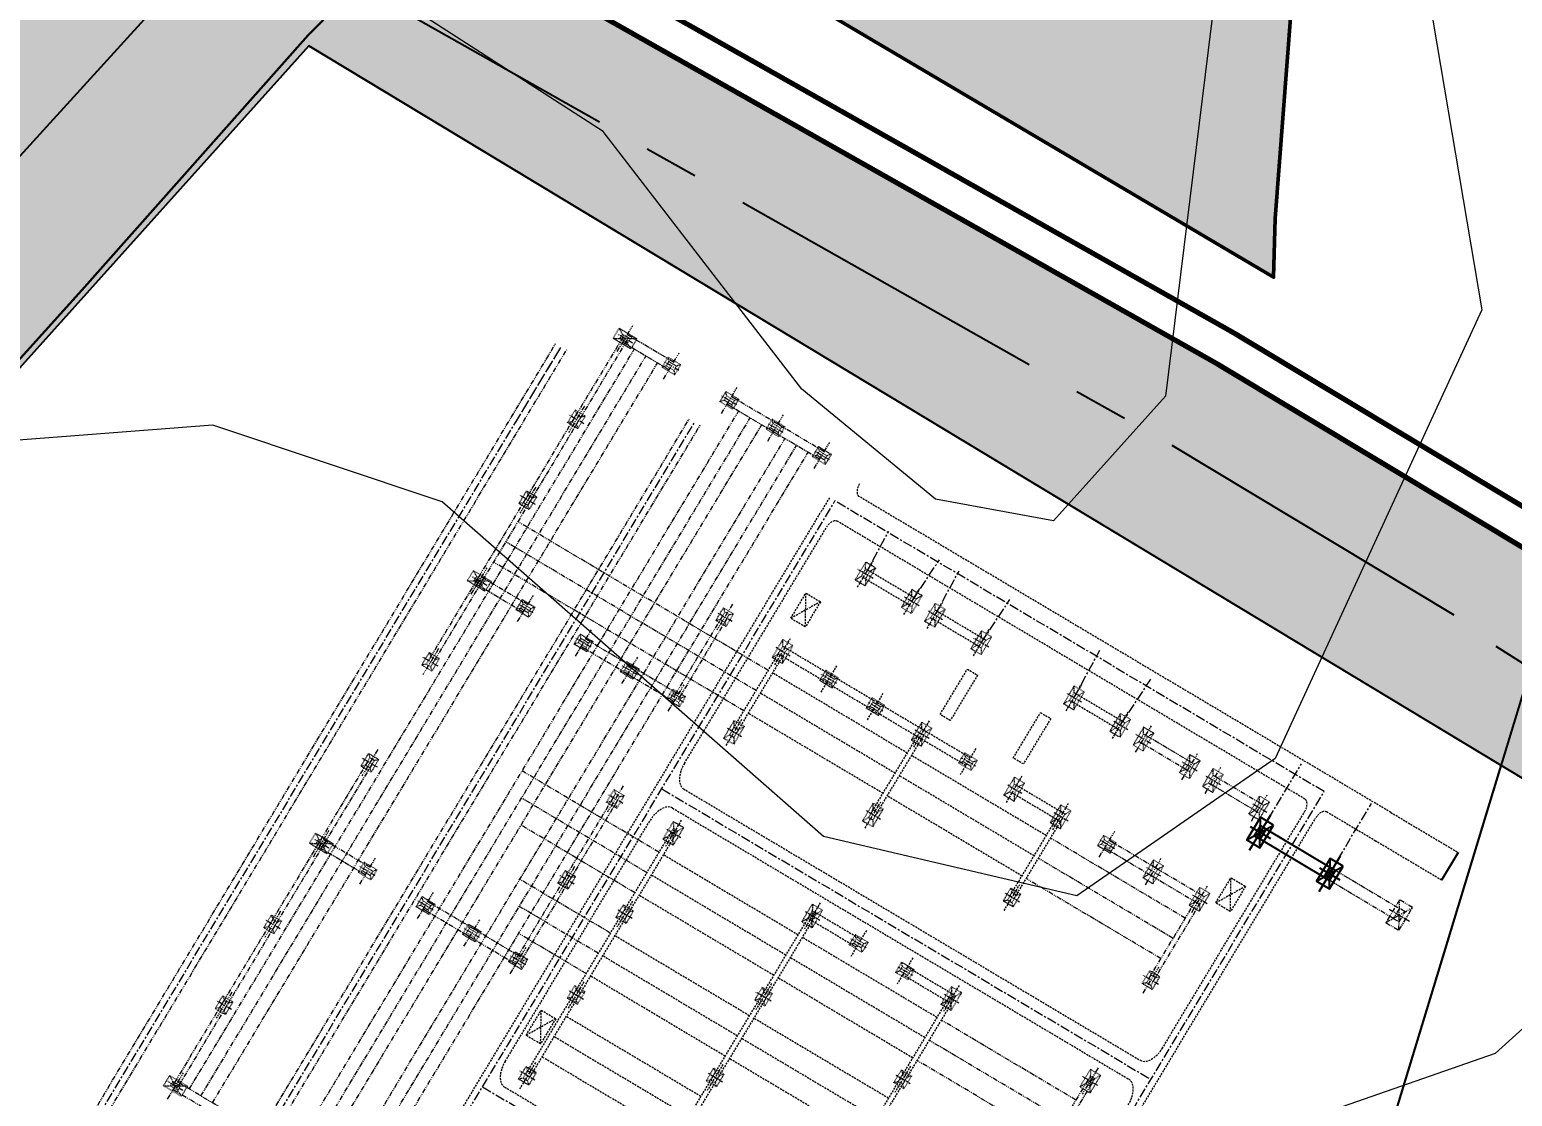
# Model space of a CAD drawing. Header units: metres. Extents: x 32505 to 230200, y 224018 to 1564544.
# Drawn here: x 223604.1 to 223857.7, y 1553886.8 to 1554069.3 of the extents above; entities that cross this region are included whole.
import ezdxf

# ---------------------------------------------------------------- set-up
doc = ezdxf.new("R2010")
doc.units = ezdxf.units.M
for name, pattern in [('CENTER', [2, 1.25, -0.25, 0.25, -0.25]), ('CENTER2', [1.125, 0.75, -0.125, 0.125, -0.125]), ('HIDDEN', [0.375, 0.25, -0.125]), ('PHANTOM2', [1.25, 0.625, -0.125, 0.125, -0.125, 0.125, -0.125])]:
    doc.linetypes.add(name, pattern=pattern)
for name, color, linetype, lineweight in [('10 M CONTOUR', 8, 'Continuous', 9), ('2 M CONTOUR', 254, 'Continuous', 9), ('E-LAY-CNTRL', 1, 'CENTER', 0), ('E-LAY-EXIST', 8, 'HIDDEN', 0), ('STREAM', 141, 'Continuous', 0)]:
    doc.layers.add(name, color=color, linetype=linetype, lineweight=lineweight)
for name, color, linetype in [('220 KV POWER LINE', 1, 'Continuous'), ('E-LAY-ROAD', 7, 'Continuous'), ('G_B.T. ROAD', 1, 'Continuous'), ('G_CART TRACK', 252, 'Continuous'), ('road', 10, 'Continuous')]:
    doc.layers.add(name, color=color, linetype=linetype)
doc.styles.get("Standard").update_dxf_attribs({"font": 'arial.ttf'})

# ---------------------------------------------------------------- blocks, each defined once
blk = doc.blocks.new('TWR_CTG_p')
for p, q in [((-750, 750), (-1750, 1250)), ((1750, 1250), (750, 750)), ((-750, -750), (-1750, -1250)), ((750, -750), (1750, -1250))]:
    blk.add_line(p, q)
for points in [[(-1750, -1250), (1750, -1250), (1750, 1250), (-1750, 1250)], [(-750, -750), (750, -750), (750, 750), (-750, 750)]]:
    blk.add_lwpolyline(points, close=True)
blk = doc.blocks.new('TWR_CTH_p')
for p, q in [((-750, 750), (-1750, 1250)), ((1750, 1250), (750, 750)), ((-750, -750), (-1750, -1250)), ((750, -750), (1750, -1250))]:
    blk.add_line(p, q)
for points in [[(-1750, -1250), (1750, -1250), (1750, 1250), (-1750, 1250)], [(-750, -750), (750, -750), (750, 750), (-750, 750)]]:
    blk.add_lwpolyline(points, close=True)
blk = doc.blocks.new('TWR_CC_p')
for p, q in [((-750, 750), (-1750, 1250)), ((1750, 1250), (750, 750)), ((-750, -750), (-1750, -1250)), ((750, -750), (1750, -1250))]:
    blk.add_line(p, q)
for points in [[(-1750, -1250), (1750, -1250), (1750, 1250), (-1750, 1250)], [(-750, -750), (750, -750), (750, 750), (-750, 750)]]:
    blk.add_lwpolyline(points, close=True)
blk = doc.blocks.new('TWR_CD_p')
for p, q in [((-750, 750), (-1750, 1750)), ((-100, 100), (-750, 750)), ((750, 750), (100, 100)), ((1750, 1750), (750, 750)), ((-1750, -1750), (-750, -750)), ((-100, -100), (-750, -750)), ((100, -100), (750, -750)), ((750, -750), (1750, -1750))]:
    blk.add_line(p, q)
for points in [[(-1750, -1750), (1750, -1750), (1750, 1750), (-1750, 1750)], [(-750, -750), (750, -750), (750, 750), (-750, 750)], [(-100, -100), (100, -100), (100, 100), (-100, 100)]]:
    blk.add_lwpolyline(points, close=True)
blk = doc.blocks.new('TWR_CTI_p')
for p, q in [((-750, 750), (-1750, 1750)), ((-100, 100), (-750, 750)), ((750, 750), (100, 100)), ((1750, 1750), (750, 750)), ((-1750, -1750), (-750, -750)), ((-100, -100), (-750, -750)), ((100, -100), (750, -750)), ((750, -750), (1750, -1750))]:
    blk.add_line(p, q)
for points in [[(-1750, -1750), (1750, -1750), (1750, 1750), (-1750, 1750)], [(-750, -750), (750, -750), (750, 750), (-750, 750)], [(-100, -100), (100, -100), (100, 100), (-100, 100)]]:
    blk.add_lwpolyline(points, close=True)
blk = doc.blocks.new('TWR_CTK_p')
for p, q in [((-750, 750), (-1750, 1750)), ((-100, 100), (-750, 750)), ((750, 750), (100, 100)), ((1750, 1750), (750, 750)), ((-1750, -1750), (-750, -750)), ((-100, -100), (-750, -750)), ((100, -100), (750, -750)), ((750, -750), (1750, -1750))]:
    blk.add_line(p, q)
for points in [[(-1750, -1750), (1750, -1750), (1750, 1750), (-1750, 1750)], [(-750, -750), (750, -750), (750, 750), (-750, 750)], [(-100, -100), (100, -100), (100, 100), (-100, 100)]]:
    blk.add_lwpolyline(points, close=True)
blk = doc.blocks.new('TWR_CTE_p')
for p, q in [((-750, 750), (-1750, 1750)), ((1750, 1750), (750, 750)), ((-1750, -1750), (-750, -750)), ((750, -750), (1750, -1750))]:
    blk.add_line(p, q)
for points in [[(-1750, -1750), (1750, -1750), (1750, 1750), (-1750, 1750)], [(-750, -750), (750, -750), (750, 750), (-750, 750)]]:
    blk.add_lwpolyline(points, close=True)
blk = doc.blocks.new('TWR_CTD_p')
for p, q in [((-750, 750), (-1750, 1250)), ((1750, 1250), (750, 750)), ((-750, -750), (-1750, -1250)), ((750, -750), (1750, -1250))]:
    blk.add_line(p, q)
for points in [[(-1750, -1250), (1750, -1250), (1750, 1250), (-1750, 1250)], [(-750, -750), (750, -750), (750, 750), (-750, 750)]]:
    blk.add_lwpolyline(points, close=True)
blk = doc.blocks.new('SS')
at = {"color": 8, "lineweight": -2}
blk.add_line((1.26, 98.45, 0.21), (1.31, 95.29, 0.21), dxfattribs=at)
at = {"layer": 'E-LAY-CNTRL', "color": 8}
for p, q in [((-68.64, 91.95), (-69.06, 97.23)), ((-59.42, 91.99), (-59.04, 97.41)), ((-29.46, 90.17), (-29.5, 97.92)), ((-15.7, 90.23), (-15.73, 98.16)), ((-148.12, -0.85), (-148.55, 95.85)), ((-120.61, -0.73), (-121.04, 96.33)), ((-110.11, 91.77), (-110.49, 96.51)), ((-100.9, 91.81), (-100.55, 96.68)), ((-96.29, 91.83), (-96.68, 96.75)), ((-87.07, 91.87), (-86.71, 96.93)), ((-23.56, 58.88, -0.11), (-23.73, 96.76, 0.06)), ((-174.36, 6.29, -0.2), (-174.76, 95.39, -0.06)), ((-120.89, 63.49), (-23.59, 63.93)), ((-120.74, 29.51), (0.06, 30.05))]:
    blk.add_line(p, q, dxfattribs=at)
for points in [[(-23.73, 96.76), (-121.04, 96.33)], [(-174.72, 86.79), (-174.76, 95.39)], [(-174.72, 86.79), (-174.76, 95.39)]]:
    blk.add_lwpolyline(points, dxfattribs=at)
at = {"layer": 'E-LAY-EXIST', "color": 8, "linetype": 'PHANTOM2'}
for p, q in [((-166.13, 97.8), (-166.14, 100.79)), ((-156.91, 97.84), (-156.93, 100.83)), ((-145.39, 97.89), (-145.41, 100.88)), ((-136.18, 97.93), (-136.19, 100.92)), ((-126.96, 97.97), (-126.98, 100.97)), ((-164.64, 99.3), (-167.63, 99.29)), ((-166.57, 99.29), (-166.53, 90.08)), ((-166.08, 99.24), (-166.19, 99.35)), ((-166.08, 99.35), (-166.19, 99.24)), ((-156.92, 99.77), (-166.14, 99.73)), ((-156.92, 98.9), (-166.13, 98.86)), ((-165.7, 99.3), (-165.66, 90.08)), ((-163.46, 14.49), (-163.83, 98.87)), ((-161.15, 14.5), (-161.53, 98.88)), ((-158.85, 14.51), (-159.22, 98.89)), ((-155.42, 99.34), (-158.42, 99.33)), ((-143.9, 99.39), (-146.9, 99.38)), ((-136.19, 99.86), (-145.4, 99.82)), ((-136.18, 99), (-145.4, 98.95)), ((-142.72, 14.58), (-143.09, 98.96)), ((-140.42, 14.59), (-140.79, 98.98)), ((-138.11, 14.6), (-138.49, 98.99)), ((-134.69, 99.43), (-137.68, 99.42)), ((-126.97, 99.9), (-136.19, 99.86)), ((-126.97, 99.04), (-136.18, 99)), ((-133.5, 14.62), (-133.88, 99.01)), ((-131.2, 14.63), (-131.57, 99.02)), ((-128.9, 14.64), (-129.27, 99.03)), ((-125.47, 99.48), (-128.47, 99.46)), ((-149.22, 2.41, -0.21), (-149.63, 95.83, -0.07)), ((-147.06, 2.42, -0.21), (-147.47, 95.87, -0.07)), ((-175.44, 5.69, -0.2), (-175.84, 95.37, -0.07)), ((-173.28, 6.9, -0.2), (-173.68, 95.41, -0.07)), ((-54.81, 90.52), (-54.82, 93.51)), ((-45.59, 90.56), (-45.61, 93.55)), ((-40.99, 90.58), (-41, 93.57)), ((-31.77, 90.62), (-31.78, 93.61)), ((-166.1, 91.58), (-166.09, 88.58)), ((-53.32, 92.02), (-56.31, 92.01)), ((-45.6, 92.49), (-54.82, 92.44)), ((-45.6, 91.62), (-54.81, 91.58)), ((-44.1, 92.06), (-47.1, 92.05)), ((-31.78, 92.55), (-40.99, 92.51)), ((-31.77, 91.68), (-40.99, 91.64)), ((-30.28, 92.12), (-33.27, 92.11)), ((-164.6, 90.09), (-167.59, 90.07)), ((-166.53, 90.08), (-166.49, 80.86)), ((-165.66, 90.08), (-165.62, 80.86)), ((-50.85, 79.88), (-50.86, 82.87)), ((-41.63, 79.92), (-41.65, 82.91)), ((-32.42, 79.96), (-32.43, 82.95)), ((-166.06, 82.36), (-166.05, 79.37)), ((-126.89, 82.53), (-126.88, 79.54)), ((-49.36, 81.38), (-52.35, 81.37)), ((-41.64, 81.85), (-50.86, 81.81)), ((-40.14, 81.42), (-43.14, 81.41)), ((-32.43, 81.89), (-41.64, 81.85)), ((-30.93, 81.46), (-33.92, 81.45)), ((-32.81, 72.24), (-32.86, 81.45)), ((-31.95, 72.24), (-31.99, 81.46)), ((-164.56, 80.87), (-167.55, 80.86)), ((-166.49, 80.86), (-166.45, 71.65)), ((-165.62, 80.86), (-165.58, 71.65)), ((-125.39, 81.04), (-128.38, 81.03)), ((-127.32, 81.03), (-127.28, 71.82)), ((-126.45, 81.04), (-126.41, 71.82)), ((-41.64, 80.98), (-50.85, 80.94)), ((-32.42, 81.02), (-41.64, 80.98)), ((-115.79, 78.78), (-165.61, 78.56)), ((-32.85, 79.15), (-59.63, 79.03)), ((-32.84, 76.85), (-59.62, 76.73)), ((-115.78, 76.48), (-165.6, 76.26)), ((-115.77, 74.17), (-165.59, 73.95)), ((-32.83, 74.54), (-59.61, 74.42)), ((-166.01, 70.15), (-166.02, 73.14)), ((-156.79, 70.19), (-156.8, 73.18)), ((-145.27, 70.24), (-145.28, 73.24)), ((-136.06, 70.28), (-136.07, 73.28)), ((-126.84, 70.32), (-126.85, 73.32)), ((-32.38, 70.74), (-32.39, 73.74)), ((-164.52, 71.65), (-167.51, 71.64)), ((-166.45, 71.65), (-166.4, 62.43)), ((-165.96, 71.59), (-166.07, 71.7)), ((-165.96, 71.7), (-166.07, 71.59)), ((-156.8, 72.12), (-166.02, 72.08)), ((-156.8, 71.26), (-166.01, 71.22)), ((-165.58, 71.65), (-165.54, 62.43)), ((-155.3, 71.69), (-158.29, 71.68)), ((-143.78, 71.75), (-146.77, 71.73)), ((-136.06, 72.21), (-145.28, 72.17)), ((-136.06, 71.35), (-145.28, 71.31)), ((-134.56, 71.79), (-137.56, 71.77)), ((-126.85, 72.25), (-136.06, 72.21)), ((-126.84, 71.39), (-136.06, 71.35)), ((-125.35, 71.83), (-128.34, 71.81)), ((-30.89, 72.25), (-33.88, 72.23)), ((-165.98, 63.93), (-165.97, 60.93)), ((-164.48, 62.44), (-167.47, 62.42)), ((-126.8, 61.8), (-126.79, 58.8)), ((-32.34, 62.22), (-32.33, 59.22)), ((-125.3, 60.31), (-128.29, 60.29)), ((-127.23, 60.3), (-127.19, 51.08)), ((-126.36, 60.3), (-126.32, 51.09)), ((-30.83, 60.73), (-33.83, 60.71)), ((-32.76, 60.72), (-32.72, 51.5)), ((-31.9, 60.72), (-31.86, 51.51)), ((-115.7, 58.05), (-142.91, 57.93)), ((-32.75, 58.41), (-59.54, 58.29)), ((-115.69, 55.74), (-140.6, 55.63)), ((-32.74, 56.11), (-59.53, 55.99)), ((-32.73, 53.81), (-59.52, 53.69)), ((-165.93, 52.41), (-165.91, 49.41)), ((-115.68, 53.44), (-138.28, 53.34)), ((-126.76, 52.58), (-126.75, 49.59)), ((-164.42, 50.92), (-167.42, 50.9)), ((-166.35, 50.91), (-166.31, 41.69)), ((-165.49, 50.91), (-165.45, 41.7)), ((-125.26, 51.09), (-128.25, 51.08)), ((-127.19, 51.08), (-127.15, 41.87)), ((-126.32, 51.09), (-126.28, 41.87)), ((-115.66, 48.83), (-133.66, 48.75)), ((-115.65, 46.53), (-131.34, 46.46)), ((-115.64, 44.22), (-129.03, 44.16)), ((-165.87, 40.2), (-165.89, 43.19)), ((-156.67, 42.17), (-165.88, 42.13)), ((-156.66, 40.24), (-156.67, 43.23)), ((-145.14, 40.29), (-145.15, 43.28)), ((-135.93, 42.26), (-145.15, 42.22)), ((-135.92, 40.33), (-135.94, 43.33)), ((-126.72, 42.3), (-135.93, 42.26)), ((-126.71, 40.37), (-126.72, 43.37)), ((-164.38, 41.7), (-167.38, 41.69)), ((-166.31, 41.69), (-166.27, 32.48)), ((-165.82, 41.64), (-165.94, 41.75)), ((-165.82, 41.75), (-165.94, 41.64)), ((-156.66, 41.3), (-165.88, 41.26)), ((-165.45, 41.7), (-165.41, 32.48)), ((-155.17, 41.74), (-158.16, 41.73)), ((-143.65, 41.79), (-146.64, 41.78)), ((-135.93, 41.4), (-145.14, 41.36)), ((-134.43, 41.83), (-137.43, 41.82)), ((-126.71, 41.44), (-135.93, 41.4)), ((-125.22, 41.88), (-128.21, 41.86)), ((-165.85, 33.98), (-165.83, 30.98)), ((-164.34, 32.49), (-167.34, 32.47)), ((-166.27, 32.48), (-166.23, 23.26)), ((-165.41, 32.48), (-165.37, 23.27)), ((-165.81, 24.76), (-165.79, 21.77)), ((-164.3, 23.27), (-167.3, 23.26)), ((-166.23, 23.26), (-166.19, 14.05)), ((-165.37, 23.27), (-165.33, 14.05)), ((-165.75, 12.55), (-165.76, 15.54)), ((-156.54, 14.52), (-165.76, 14.48)), ((-164.26, 14.05), (-167.26, 14.04)), ((-165.7, 14.11), (-165.82, 13.99)), ((-165.7, 13.99), (-165.82, 14.1)), ((-156.54, 13.66), (-165.76, 13.62))]:
    blk.add_line(p, q, dxfattribs=at)
at = {"layer": 'E-LAY-EXIST', "color": 8}
for p, q in [((-12.15, 98.39, 0.04), (-117.88, 97.92, 0.04)), ((-12.15, 98.39, 0.04), (1.26, 98.45, 0.04)), ((-122.12, 96.31, 0.04), (-122.11, 94.74, 0.04)), ((-121.7, 2.54, -0.21), (-122.11, 94.74, -0.21)), ((-25.89, 95.16, 0.45), (-118.87, 94.75, 0.03)), ((-11.82, 95.23, 0.52), (-21.57, 95.18, 0.47)), ((1.31, 95.29, -0.09), (-12.13, 95.23, -0.15)), ((-119.83, 66.77, 0.04), (-119.94, 93.67, -0.21)), ((-110.11, 90.27), (-110.12, 93.26)), ((-100.89, 90.31), (-100.9, 93.3)), ((-96.28, 90.33), (-96.29, 93.33)), ((-87.07, 90.37), (-87.08, 93.37)), ((-68.63, 90.45), (-68.65, 93.45)), ((-59.42, 90.49), (-59.43, 93.49)), ((-24.68, 67.08, -0.09), (-24.8, 94.09, 0.02)), ((-22.48, 58.89, -0.02), (-22.64, 94.1, 0.03)), ((-108.61, 91.77), (-111.61, 91.76)), ((-100.9, 92.24), (-110.11, 92.2)), ((-100.89, 91.38), (-110.11, 91.34)), ((-99.4, 91.81), (-102.39, 91.8)), ((-94.79, 91.83), (-97.78, 91.82)), ((-87.07, 92.3), (-96.29, 92.26)), ((-87.07, 91.44), (-96.29, 91.4)), ((-85.57, 91.88), (-88.57, 91.86)), ((-67.14, 91.96), (-70.14, 91.94)), ((-59.43, 92.42), (-68.64, 92.38)), ((-59.42, 91.56), (-68.64, 91.52)), ((-57.93, 92), (-60.92, 91.99)), ((-39.5, 92.08), (-42.49, 92.07)), ((-114.23, 84.29), (-117.12, 87.16)), ((-114.24, 87.17), (-117.11, 84.28)), ((-26.84, 81.98, -0.02), (-29.73, 84.85, -0.02)), ((-26.85, 84.86, -0.02), (-29.72, 81.97, -0.02)), ((-106.14, 79.63), (-106.16, 82.63)), ((-96.93, 79.67), (-96.94, 82.67)), ((-87.71, 79.71), (-87.73, 82.71)), ((-78.51, 82.75), (-78.5, 79.75)), ((-69.28, 79.79), (-69.29, 82.79)), ((-60.06, 79.84), (-60.08, 82.83)), ((-115.36, 79.59), (-115.37, 82.58)), ((-106.15, 81.56), (-115.37, 81.52)), ((-96.94, 81.6), (-106.15, 81.56)), ((-95.44, 81.18), (-98.43, 81.16)), ((-87.72, 81.64), (-96.94, 81.6)), ((-86.22, 81.22), (-89.22, 81.2)), ((-88.11, 71.99), (-88.15, 81.21)), ((-78.51, 81.68), (-87.72, 81.64)), ((-87.25, 72), (-87.29, 81.21)), ((-77.01, 81.26), (-80, 81.24)), ((-67.79, 81.3), (-70.78, 81.29)), ((-60.07, 81.76), (-69.29, 81.72)), ((-58.57, 81.34), (-61.57, 81.33)), ((-60.46, 72.11), (-60.5, 81.33)), ((-59.6, 72.12), (-59.64, 81.33)), ((-113.87, 81.09), (-116.86, 81.08)), ((-115.76, 71.87), (-115.8, 81.09)), ((-106.15, 80.7), (-115.36, 80.66)), ((-114.89, 71.87), (-114.93, 81.09)), ((-104.65, 81.14), (-107.65, 81.12)), ((-96.93, 80.74), (-106.15, 80.7)), ((-87.72, 80.78), (-96.93, 80.74)), ((-78.5, 80.82), (-87.72, 80.78)), ((-60.07, 80.9), (-69.29, 80.86)), ((-88.14, 78.9), (-114.92, 78.79)), ((-60.49, 79.03), (-87.28, 78.91)), ((-88.13, 76.6), (-114.91, 76.48)), ((-60.48, 76.72), (-87.27, 76.6)), ((-88.12, 74.3), (-114.9, 74.18)), ((-60.47, 74.42), (-87.26, 74.3)), ((-115.32, 70.37), (-115.33, 73.37)), ((-87.67, 70.5), (-87.68, 73.49)), ((-60.02, 70.62), (-60.04, 73.61)), ((-113.83, 71.88), (-116.82, 71.87)), ((-86.18, 72), (-89.18, 71.99)), ((-58.53, 72.12), (-61.53, 72.11)), ((-117.73, 64.59, 0.09), (-26.86, 64.99, -0.16)), ((-117.62, 62.43, 0.04), (-26.82, 62.83, -0.05)), ((-115.28, 61.85), (-115.27, 58.85)), ((-87.63, 61.97), (-87.62, 58.98)), ((-78.41, 60.95), (-87.63, 60.91)), ((-78.42, 62.01), (-78.4, 59.02)), ((-69.2, 62.05), (-69.19, 59.06)), ((-59.98, 61.03), (-69.2, 60.99)), ((-59.99, 62.09), (-59.97, 59.1)), ((-119.67, 32.79, 0.04), (-119.8, 60.23, 0.04)), ((-113.78, 60.36), (-116.77, 60.35)), ((-115.71, 60.35), (-115.67, 51.13)), ((-114.84, 60.35), (-114.8, 51.14)), ((-86.13, 60.48), (-89.12, 60.47)), ((-88.06, 60.47), (-88.02, 51.26)), ((-78.41, 60.08), (-87.63, 60.04)), ((-87.2, 60.48), (-87.15, 51.26)), ((-76.91, 60.52), (-79.91, 60.51)), ((-67.7, 60.56), (-70.69, 60.55)), ((-59.98, 60.16), (-69.19, 60.12)), ((-58.48, 60.6), (-61.48, 60.59)), ((-60.41, 60.6), (-60.37, 51.38)), ((-59.55, 60.6), (-59.51, 51.38)), ((-88.05, 58.17), (-114.83, 58.05)), ((-60.4, 58.29), (-87.18, 58.17)), ((-88.04, 55.86), (-114.82, 55.75)), ((-60.39, 55.99), (-87.17, 55.87)), ((-60.38, 53.68), (-87.16, 53.56)), ((-115.24, 52.63), (-115.23, 49.64)), ((-88.03, 53.56), (-114.81, 53.44)), ((-87.59, 52.76), (-87.58, 49.76)), ((-59.95, 52.88), (-59.93, 49.88)), ((-113.74, 51.14), (-116.73, 51.13)), ((-115.67, 51.13), (-115.63, 41.92)), ((-114.8, 51.14), (-114.76, 41.92)), ((-86.09, 51.27), (-89.08, 51.25)), ((-88.02, 51.26), (-87.98, 42.04)), ((-87.15, 51.26), (-87.11, 42.04)), ((-58.44, 51.39), (-61.44, 51.37)), ((-60.37, 51.38), (-60.33, 42.16)), ((-59.51, 51.38), (-59.47, 42.17)), ((-88.01, 48.95), (-114.79, 48.83)), ((-60.36, 49.08), (-87.14, 48.96)), ((-88, 46.65), (-114.78, 46.53)), ((-60.35, 46.77), (-87.13, 46.65)), ((-87.99, 44.34), (-114.77, 44.23)), ((-87.55, 43.54), (-87.54, 40.55)), ((-60.34, 44.47), (-87.12, 44.35)), ((-115.2, 43.42), (-115.19, 40.42)), ((-86.05, 42.05), (-89.04, 42.04)), ((-87.98, 42.04), (-87.94, 32.82)), ((-87.11, 42.04), (-87.07, 32.83)), ((-113.7, 41.93), (-116.69, 41.91)), ((-115.63, 41.92), (-115.58, 32.7)), ((-114.76, 41.92), (-114.72, 32.71)), ((-87.97, 39.74), (-114.75, 39.62)), ((-116.05, 36.03), (-118.94, 38.89)), ((-116.06, 38.91), (-118.93, 36.01)), ((-87.96, 37.43), (-114.74, 37.31)), ((-87.95, 35.13), (-114.73, 35.01)), ((-115.16, 34.2), (-115.15, 31.21)), ((-113.66, 32.71), (-116.65, 32.7)), ((-117.48, 30.61, 0.04), (-26.71, 31.01, -0.16))]:
    blk.add_line(p, q, dxfattribs=at)
at = {"layer": 'E-LAY-EXIST', "color": 8, "linetype": 'PHANTOM2'}
for points in [[(-0.53, 91.53), (-3.12, 91.52), (-3.11, 88.93), (-0.51, 88.94)], [(-2.39, 90.8), (-2.39, 89.65), (-15.06, 89.6), (-15.07, 90.75)], [(-1.24, 90.81), (-2.39, 90.8), (-2.39, 89.65), (-1.24, 89.66)], [(-1.76, 90.29), (-1.87, 90.29), (-1.87, 90.17), (-1.76, 90.17)]]:
    blk.add_lwpolyline(points, close=True, dxfattribs=at)
for points in [[(-0.51, 88.94), (-3.12, 91.52)], [(-3.11, 88.93), (-0.53, 91.53)], [(-3.84, 90.22), (0.21, 90.24)]]:
    blk.add_lwpolyline(points, dxfattribs=at)
at = {"layer": 'E-LAY-EXIST', "color": 8}
for points in [[(-29.41, 90.17), (-29.52, 90.17), (-29.52, 90.05), (-29.41, 90.05)], [(-84.76, 88.98), (-84.73, 83.79), (-86.75, 83.79), (-86.77, 88.97)], [(-70.2, 89.04), (-70.18, 83.86), (-72.19, 83.85), (-72.22, 89.03)], [(-114.24, 87.17), (-114.23, 84.29), (-117.11, 84.28), (-117.12, 87.16)], [(-116.06, 38.91), (-116.05, 36.03), (-118.93, 36.01), (-118.94, 38.89)]]:
    blk.add_lwpolyline(points, close=True, dxfattribs=at)
at = {"layer": 'E-LAY-EXIST', "color": 8, "elevation": -0.02}
blk.add_lwpolyline([(-26.85, 84.86), (-26.84, 81.98), (-29.72, 81.97), (-29.73, 84.85)], close=True, dxfattribs=at)
at = {"layer": 'E-LAY-EXIST', "color": 8}
for centre, radius, start, end in [((-117.88, 99, 0.04), 1.08, 180.254, 270.254), ((-118.86, 93.67, 0.04), 1.08, 90.254, 180.254), ((-25.88, 94.08, 0.04), 1.08, 0.254, 90.254), ((-21.56, 94.1, 0.04), 1.08, 90.254, 180.254), ((-117.64, 66.78, 0.04), 2.19, 180.254, 270.254), ((-26.87, 67.18, -0.16), 2.19, 270.254, 0.254), ((-117.61, 60.24, 0.04), 2.19, 90.254, 180.254), ((-26.84, 60.64, -0.16), 2.19, 0.254, 90.254), ((-117.49, 32.79, 0.04), 2.19, 180.254, 270.254)]:
    blk.add_arc(centre, radius, start, end, dxfattribs=at)
at = {"layer": 'E-LAY-ROAD', "color": 8, "ltscale": 2500}
for points in [[(-28.17, 91.41), (-30.77, 91.4), (-30.75, 88.81), (-28.16, 88.82)], [(-14.35, 91.47), (-16.94, 91.46), (-16.93, 88.87), (-14.34, 88.88)], [(-28.89, 90.69), (-30.04, 90.68), (-30.04, 89.53), (-28.89, 89.54)], [(-16.22, 90.74), (-16.21, 89.59), (-28.89, 89.54), (-28.89, 90.69)], [(-15.07, 90.75), (-16.22, 90.74), (-16.21, 89.59), (-15.06, 89.6)], [(-15.58, 90.23), (-15.7, 90.23), (-15.7, 90.11), (-15.58, 90.11)]]:
    blk.add_lwpolyline(points, close=True, dxfattribs=at)
for points in [[(-28.16, 88.82), (-30.77, 91.4)], [(-30.75, 88.81), (-28.17, 91.41)], [(-29.45, 88.08), (-29.47, 92.14)], [(-14.34, 88.88), (-16.94, 91.46)], [(-16.93, 88.87), (-14.35, 91.47)], [(-15.63, 88.14), (-15.65, 92.2)], [(-31.49, 90.1), (-27.44, 90.12)], [(-17.67, 90.16), (-13.61, 90.18)]]:
    blk.add_lwpolyline(points, dxfattribs=at)
at = {"layer": 'E-LAY-EXIST', "color": 8, "linetype": 'PHANTOM2'}
for name, p, xscale, yscale, zscale, rotation in [('TWR_CD_p', (-166.14, 99.29), -0.0005759999753015984, 0.0005759999621659517, 0.000576, 270.2539845485064), ('TWR_CC_p', (-156.92, 99.34), -0.0005759999753015984, 0.0005759999621659517, 0.000576, 270.2539845485064), ('TWR_CTG_p', (-145.4, 99.39), -0.0005759999753015984, 0.0005759999621659517, 0.000576, 270.2539845485064), ('TWR_CTH_p', (-136.18, 99.43), -0.0005759999753015984, 0.0005759999621659517, 0.000576, 270.2539845485064), ('TWR_CTG_p', (-126.97, 99.47), -0.0005759999753015984, 0.0005759999621659517, 0.000576, 270.2539845485064), ('TWR_CTE_p', (-54.82, 92.01), 0.0005759999317107883, 0.0005759999317107883, 0.0005759999317107883, 180.2539860152478), ('TWR_CTE_p', (-45.6, 92.05), 0.0005759999317107883, 0.0005759999317107883, 0.0005759999317107883, 180.2539860152478), ('TWR_CTE_p', (-40.99, 92.07), 0.0005759999317107883, 0.0005759999317107883, 0.0005759999317107883, 180.2539860152478), ('TWR_CTE_p', (-31.78, 92.11), 0.0005759999317107883, 0.0005759999317107883, 0.0005759999317107883, 180.2539860152478), ('TWR_CTH_p', (-166.1, 90.08), -0.0005759999317107883, 0.0005759999621659517, 0.000576, 0.253986015247829), ('TWR_CTH_p', (-166.05, 80.86), -0.0005759999317107883, 0.0005759999621659517, 0.000576, 0.253986015247829), ('TWR_CTH_p', (-126.89, 81.04), -0.0005759999317107883, 0.0005759999621659517, 0.000576, 0.253986015247829), ('TWR_CTD_p', (-50.86, 81.37), 0.0005759999753015984, 0.0005759999753015984, 0.0005759999753015984, 90.25398454850634), ('TWR_CTE_p', (-41.64, 81.41), 0.0005759999317107883, 0.0005759999317107883, 0.0005759999317107883, 180.2539860152478), ('TWR_CTE_p', (-32.42, 81.46), 0.0005759999317107883, 0.0005759999317107883, 0.0005759999317107883, 180.2539860152478), ('TWR_CD_p', (-166.01, 71.65), -0.0005759999753015984, 0.0005759999621659517, 0.000576, 270.2539845485064), ('TWR_CC_p', (-156.8, 71.69), -0.0005759999753015984, 0.0005759999621659517, 0.000576, 270.2539845485064), ('TWR_CTG_p', (-145.28, 71.74), -0.0005759999753015984, 0.0005759999621659517, 0.000576, 270.2539845485064), ('TWR_CTH_p', (-136.06, 71.78), -0.0005759999753015984, 0.0005759999621659517, 0.000576, 270.2539845485064), ('TWR_CTG_p', (-126.85, 71.82), -0.0005759999753015984, 0.0005759999621659517, 0.000576, 270.2539845485064), ('TWR_CC_p', (-32.38, 72.24), 0.0005759999317107883, 0.0005759999317107883, 0.0005759999317107883, 180.2539860152478), ('TWR_CTH_p', (-165.97, 62.43), -0.0005759999317107883, 0.0005759999621659517, 0.000576, 0.253986015247829), ('TWR_CTH_p', (-126.79, 60.3), -0.0005759999317107883, 0.0005759999621659517, 0.000576, 0.253986015247829), ('TWR_CTI_p', (-32.33, 60.72), -0.0005759999317107883, 0.0005759999621659517, 0.000576, 0.253986015247829), ('TWR_CTH_p', (-165.92, 50.91), -0.0005759999317107883, 0.0005759999621659517, 0.000576, 0.253986015247829), ('TWR_CTH_p', (-126.75, 51.08), -0.0005759999317107883, 0.0005759999621659517, 0.000576, 0.253986015247829), ('TWR_CD_p', (-165.88, 41.7), -0.0005759999753015984, 0.0005759999621659517, 0.000576, 270.2539845485064), ('TWR_CC_p', (-156.66, 41.74), -0.0005759999753015984, 0.0005759999621659517, 0.000576, 270.2539845485064), ('TWR_CTG_p', (-145.14, 41.79), -0.0005759999753015984, 0.0005759999621659517, 0.000576, 270.2539845485064), ('TWR_CTH_p', (-135.93, 41.83), -0.0005759999753015984, 0.0005759999621659517, 0.000576, 270.2539845485064), ('TWR_CTG_p', (-126.71, 41.87), -0.0005759999753015984, 0.0005759999621659517, 0.000576, 270.2539845485064), ('TWR_CTH_p', (-165.84, 32.48), -0.0005759999317107883, 0.0005759999621659517, 0.000576, 0.253986015247829), ('TWR_CTH_p', (-165.8, 23.26), -0.0005759999317107883, 0.0005759999621659517, 0.000576, 0.253986015247829), ('TWR_CD_p', (-165.76, 14.05), -0.0005759999753015984, 0.0005759999621659517, 0.000576, 270.2539845485064)]:
    blk.add_blockref(name, p, dxfattribs=dict(at, xscale=xscale, yscale=yscale, zscale=zscale, rotation=rotation))
at = {"layer": 'E-LAY-EXIST', "color": 8}
for name, p, xscale, yscale, zscale, rotation in [('TWR_CTE_p', (-110.11, 91.77), 0.0005759999317107883, 0.0005759999317107883, 0.0005759999317107883, 180.2539860152478), ('TWR_CTE_p', (-100.9, 91.81), 0.0005759999317107883, 0.0005759999317107883, 0.0005759999317107883, 180.2539860152478), ('TWR_CTE_p', (-96.29, 91.83), 0.0005759999317107883, 0.0005759999317107883, 0.0005759999317107883, 180.2539860152478), ('TWR_CTE_p', (-87.07, 91.87), 0.0005759999317107883, 0.0005759999317107883, 0.0005759999317107883, 180.2539860152478), ('TWR_CTE_p', (-68.64, 91.95), 0.0005759999317107883, 0.0005759999317107883, 0.0005759999317107883, 180.2539860152478), ('TWR_CTE_p', (-59.42, 91.99), 0.0005759999317107883, 0.0005759999317107883, 0.0005759999317107883, 180.2539860152478), ('TWR_CTE_p', (-115.37, 81.09), 0.0005759999317107883, 0.0005759999317107883, 0.0005759999317107883, 180.2539860152478), ('TWR_CTD_p', (-106.15, 81.13), 0.0005759999753015984, 0.0005759999753015984, 0.0005759999753015984, 90.25398454850634), ('TWR_CTD_p', (-96.94, 81.17), 0.0005759999753015984, 0.0005759999753015984, 0.0005759999753015984, 90.25398454850634), ('TWR_CTE_p', (-87.72, 81.21), 0.0005759999317107883, 0.0005759999317107883, 0.0005759999317107883, 180.2539860152478), ('TWR_CTD_p', (-78.5, 81.25), -0.0005759999754306121, 0.0005759999621659517, 0.000576, 90.25398744348959), ('TWR_CTE_p', (-69.29, 81.29), 0.0005759999317107883, 0.0005759999317107883, 0.0005759999317107883, 180.2539860152478), ('TWR_CTE_p', (-60.07, 81.33), 0.0005759999317107883, 0.0005759999317107883, 0.0005759999317107883, 180.2539860152478), ('TWR_CTE_p', (-115.33, 71.87), 0.0005759999317107883, 0.0005759999317107883, 0.0005759999317107883, 180.2539860152478), ('TWR_CTE_p', (-87.68, 71.99), 0.0005759999317107883, 0.0005759999317107883, 0.0005759999317107883, 180.2539860152478), ('TWR_CC_p', (-60.03, 72.12), 0.0005759999317107883, 0.0005759999317107883, 0.0005759999317107883, 180.2539860152478), ('TWR_CTK_p', (-115.27, 60.35), -0.0005759999317107883, 0.0005759999621659517, 0.000576, 0.253986015247829), ('TWR_CTK_p', (-87.63, 60.47), -0.0005759999317107883, 0.0005759999621659517, 0.000576, 0.253986015247829), ('TWR_CTD_p', (-78.41, 60.52), -0.0005759999754306121, 0.0005759999621659517, 0.000576, 90.25398744348959), ('TWR_CTD_p', (-69.2, 60.56), -0.0005759999754306121, 0.0005759999621659517, 0.000576, 90.25398744348959), ('TWR_CTI_p', (-59.98, 60.6), -0.0005759999317107883, 0.0005759999621659517, 0.000576, 0.253986015247829), ('TWR_CTH_p', (-115.23, 51.14), -0.0005759999317107883, 0.0005759999621659517, 0.000576, 0.253986015247829), ('TWR_CTH_p', (-87.59, 51.26), -0.0005759999317107883, 0.0005759999621659517, 0.000576, 0.253986015247829), ('TWR_CTH_p', (-59.94, 51.38), -0.0005759999317107883, 0.0005759999621659517, 0.000576, 0.253986015247829), ('TWR_CTG_p', (-115.19, 41.92), -0.0005759999317107883, 0.0005759999621659517, 0.000576, 0.253986015247829), ('TWR_CTG_p', (-87.55, 42.04), -0.0005759999317107883, 0.0005759999621659517, 0.000576, 0.253986015247829), ('TWR_CTG_p', (-115.15, 32.7), -0.0005759999317107883, 0.0005759999621659517, 0.000576, 0.253986015247829)]:
    blk.add_blockref(name, p, dxfattribs=dict(at, xscale=xscale, yscale=yscale, zscale=zscale, rotation=rotation))

msp = doc.modelspace()

# ---------------------------------------------------------------- hatches: boundary and pattern name
h = msp.add_hatch(color=8)
h.dxf.hatch_style = 1
h.paths.add_polyline_path([(224183.35, 1553747.24), (224163.48, 1553768.78), (224106.86, 1553817.19), (224082.1, 1553841.93), (224003.49, 1553888.93), (223919.3, 1553941.95), (223865.51, 1553975.99), (223865.54, 1553977.13), (223807.48, 1554012.03), (223671.8, 1554088.7), (223651.87, 1554066.51), (223899.96, 1553916.8), (224078.54, 1553810.31), (224144.06, 1553747.61), (224253.14, 1553644.25), (224269.07, 1553625.15), (224475.33, 1553417.63), (224492.51, 1553432.84), (224261.1, 1553671.13)])
at = {"layer": 'STREAM', "true_color": 0xffffdb}
h = msp.add_hatch(color=7, dxfattribs=at)
h.dxf.hatch_style = 1
edge = h.paths.add_edge_path()
edge.add_line((225080.84, 1554728.25), (225099.54, 1554757.97))
edge.add_line((225099.54, 1554757.97), (225198.42, 1554811.95))
edge.add_line((225198.42, 1554811.95), (225149.04, 1554929.39))
edge.add_line((225149.04, 1554929.39), (225037.08, 1555128.44))
edge.add_line((225037.08, 1555128.44), (225120.15, 1555146.71))
edge.add_line((225120.15, 1555146.71), (225155.4, 1555088.77))
edge.add_line((225155.4, 1555088.77), (225242.62, 1555019.91))
edge.add_line((225242.62, 1555019.91), (225255.26, 1554838.58))
edge.add_line((225255.26, 1554838.58), (225341.09, 1554885.92))
edge.add_line((225341.09, 1554885.92), (225330.76, 1554903.99))
edge.add_line((225330.76, 1554903.99), (225262.23, 1555036.5))
edge.add_line((225262.23, 1555036.5), (225145.17, 1555135.02))
edge.add_line((225145.17, 1555135.02), (225122.46, 1555196.32))
edge.add_line((225122.46, 1555196.32), (225042.1, 1555289.57))
edge.add_line((225042.1, 1555289.57), (224889.45, 1555223.25))
edge.add_line((224889.45, 1555223.25), (224727.2, 1555155.85))
edge.add_line((224727.2, 1555155.85), (224651.12, 1555323.62))
edge.add_line((224651.12, 1555323.62), (224387.74, 1555214.34))
edge.add_line((224387.74, 1555214.34), (224461.47, 1555051.76))
edge.add_arc((224479.68, 1555060.03), 20, 204.3949, 221.1098)
edge.add_arc((224416.22, 1555004.64), 64.23, -14.1131, 41.1098, ccw=False)
edge.add_line((224478.51, 1554988.98), (224436.81, 1554912.23))
edge.add_line((224436.81, 1554912.23), (224378.38, 1554831.61))
edge.add_line((224378.38, 1554831.61), (224345.62, 1554786.28))
edge.add_line((224345.62, 1554786.28), (224295.17, 1554716.48))
edge.add_line((224295.17, 1554716.48), (224238.06, 1554652.41))
edge.add_line((224238.06, 1554652.41), (224202.53, 1554618.17))
edge.add_line((224202.53, 1554618.17), (224054.65, 1554473.71))
edge.add_line((224054.65, 1554473.71), (223889.65, 1554302.03))
edge.add_line((223889.65, 1554302.03), (223841.54, 1554252.99))
edge.add_line((223841.54, 1554252.99), (223791.88, 1554202.38))
edge.add_line((223791.88, 1554202.38), (223688.51, 1554102.92))
edge.add_line((223688.51, 1554102.92), (223816.87, 1554026.94))
edge.add_line((223816.87, 1554026.94), (223817.14, 1554037.01))
edge.add_line((223817.14, 1554037.01), (223831.81, 1554228.79))
edge.add_line((223831.81, 1554228.79), (223851.1, 1554248.46))
edge.add_line((223851.1, 1554248.46), (223939.85, 1554206.35))
edge.add_line((223939.85, 1554206.35), (224071.12, 1554187.65))
edge.add_line((224071.12, 1554187.65), (224072.19, 1554187.63))
edge.add_line((224072.19, 1554187.63), (224101.72, 1554209.19))
edge.add_line((224101.72, 1554209.19), (224130.08, 1554188.64))
edge.add_line((224130.08, 1554188.64), (224230.04, 1554165.21))
edge.add_line((224230.04, 1554165.21), (224234.84, 1554052.98))
edge.add_line((224234.84, 1554052.98), (224252.18, 1554047.96))
edge.add_line((224252.18, 1554047.96), (224279.54, 1554059.49))
edge.add_line((224279.54, 1554059.49), (224391.45, 1554019.85))
edge.add_line((224391.45, 1554019.85), (224384.78, 1553901.3))
edge.add_line((224384.78, 1553901.3), (224396.07, 1553885.48))
edge.add_line((224396.07, 1553885.48), (224492.67, 1553865.61))
edge.add_line((224492.67, 1553865.61), (224520.14, 1553809.71))
edge.add_line((224520.14, 1553809.71), (224626.19, 1553793.7))
edge.add_line((224626.19, 1553793.7), (224644.28, 1553813.25))
edge.add_line((224644.28, 1553813.25), (224691.4, 1553866.53))
edge.add_line((224691.4, 1553866.53), (224743.85, 1553920.88))
edge.add_line((224743.85, 1553920.88), (224773.53, 1553942.35))
edge.add_line((224773.53, 1553942.35), (224733.98, 1554176.39))
edge.add_line((224733.98, 1554176.39), (224782.46, 1554207.82))
edge.add_line((224782.46, 1554207.82), (224797.06, 1554264.65))
edge.add_line((224797.06, 1554264.65), (224814.88, 1554262.13))
edge.add_line((224814.88, 1554262.13), (224880.42, 1554276.44))
edge.add_line((224880.42, 1554276.44), (224934.78, 1554332.5))
edge.add_line((224934.78, 1554332.5), (224961.78, 1554421))
edge.add_line((224961.78, 1554421), (224936.7, 1554485.86))
edge.add_line((224936.7, 1554485.86), (224882.94, 1554506.49))
edge.add_line((224882.94, 1554506.49), (224888.34, 1554515.73))
edge.add_line((224888.34, 1554515.73), (224931.05, 1554498.86))
edge.add_line((224931.05, 1554498.86), (225080.84, 1554728.25))
at = {"layer": 'STREAM'}
h = msp.add_hatch(color=8, dxfattribs=at)
h.dxf.hatch_style = 1
edge = h.paths.add_edge_path()
edge.add_line((224054.65, 1554473.71), (224202.53, 1554618.17))
edge.add_line((224202.53, 1554618.17), (224238.06, 1554652.41))
edge.add_line((224238.06, 1554652.41), (224295.17, 1554716.48))
edge.add_line((224295.17, 1554716.48), (224345.62, 1554786.28))
edge.add_line((224345.62, 1554786.28), (224378.38, 1554831.61))
edge.add_line((224378.38, 1554831.61), (224436.81, 1554912.23))
edge.add_line((224436.81, 1554912.23), (224478.51, 1554988.98))
edge.add_arc((224416.22, 1555004.64), 64.23, 345.8869, 401.1098)
edge.add_arc((224479.68, 1555060.03), 20, 204.3949, 221.1098, ccw=False)
edge.add_line((224461.47, 1555051.76), (224387.74, 1555214.34))
edge.add_line((224387.74, 1555214.34), (224373.87, 1555208.59))
edge.add_line((224373.87, 1555208.59), (224449.98, 1555040.77))
edge.add_line((224449.98, 1555040.77), (224414.96, 1554975.03))
edge.add_line((224414.96, 1554975.03), (224394.7, 1554939.33))
edge.add_line((224394.7, 1554939.33), (224354.04, 1554883.3))
edge.add_line((224354.04, 1554883.3), (224256.14, 1554747.84))
edge.add_line((224256.14, 1554747.84), (224202, 1554687.1))
edge.add_line((224202, 1554687.1), (224064.93, 1554554.99))
edge.add_line((224064.93, 1554554.99), (224031.09, 1554521.35))
edge.add_line((224031.09, 1554521.35), (223853.78, 1554336.86))
edge.add_line((223853.78, 1554336.86), (223756.69, 1554237.91))
edge.add_line((223756.69, 1554237.91), (223623.6, 1554109.86))
edge.add_line((223623.6, 1554109.86), (223606.57, 1554089.28))
edge.add_line((223606.57, 1554089.28), (223504.42, 1553977.2))
edge.add_line((223504.42, 1553977.2), (223516.05, 1553903.86))
edge.add_line((223516.05, 1553903.86), (223518.08, 1553884.74))
edge.add_line((223518.08, 1553884.74), (223565.98, 1553884.74))
edge.add_line((223565.98, 1553884.74), (223561.35, 1553922.99))
edge.add_line((223561.35, 1553922.99), (223556.78, 1553960.67))
edge.add_line((223556.78, 1553960.67), (223651.87, 1554066.51))
edge.add_line((223651.87, 1554066.51), (223688.64, 1554102.84))
edge.add_line((223688.64, 1554102.84), (223688.51, 1554102.92))
edge.add_line((223688.51, 1554102.92), (223791.88, 1554202.38))
edge.add_line((223791.88, 1554202.38), (223841.54, 1554252.99))
edge.add_line((223841.54, 1554252.99), (223889.65, 1554302.03))
edge.add_line((223889.65, 1554302.03), (224054.65, 1554473.71))
h = msp.add_hatch(dxfattribs=at)
h.set_pattern_fill('ANGLE', color=256, scale=300)
h.set_pattern_definition([(0, (0, 0), (0, 2095.5), [1524, -571.5]), (90, (0, 0), (-2095.5, 1e-13), [1524, -571.5])])
h.paths.add_polyline_path([(223899.82, 1553916.33), (223651.87, 1554066.51), (223556.78, 1553960.67), (223561.35, 1553922.99), (223565.98, 1553884.74), (223839.89, 1553719.46)])

# ---------------------------------------------------------------- linework, layer by layer
msp.add_line((223651.87, 1554066.51), (223899.96, 1553916.8))
at = {"color": 1, "lineweight": 50, "flags": 128}
msp.add_lwpolyline([(224054.65, 1554473.71), (223889.65, 1554302.03), (223841.54, 1554252.99), (223791.88, 1554202.38), (223688.51, 1554102.92), (223816.87, 1554026.94), (223817.14, 1554037.01), (223831.81, 1554228.79), (223851.1, 1554248.46), (223939.85, 1554206.35), (224071.12, 1554187.65)], dxfattribs=at)
at = {"color": 251, "linetype": 'CENTER2', "ltscale": 75, "flags": 128}
msp.add_lwpolyline([(224485.11, 1553423.95), (224249.76, 1553659.83), (224171.86, 1553736.1), (224152.36, 1553757.24), (224095.99, 1553805.43), (224072.19, 1553829.21), (223995.12, 1553875.29), (223910.76, 1553928.42), (223849.27, 1553967.33), (223849.29, 1553968.23), (223799.42, 1553998.21), (223663.93, 1554074.77), (223657.94, 1554078.16), (223638.7, 1554088.89), (223625.45, 1554072.88), (223530.99, 1553969.24), (223540.84, 1553907.14), (223543.22, 1553884.74)], dxfattribs=at)
at = {"color": 242, "elevation": -0.03}
msp.add_lwpolyline([(223855.81, 1553943.45), (223651.87, 1554066.51), (223556.78, 1553960.67), (223561.35, 1553922.99), (223565.98, 1553884.74), (223795.74, 1553746.1)], close=True, dxfattribs=at)
at = {"color": 253}
msp.add_lwpolyline([(224517.67, 1553391.02), (224488.55, 1553342.78), (224384.49, 1553314.68), (224335.13, 1553323.2), (224304.71, 1553226.42), (224212.41, 1553098.83), (223992.93, 1553161.77), (223958.59, 1553202.6), (224019.32, 1553327.96), (224020.05, 1553338.06), (223850.65, 1553386.6), (223789.35, 1553406.69), (223810.42, 1553493.37), (223782.88, 1553514.34), (223810.59, 1553561.35), (223865.73, 1553630.83), (223863.75, 1553644.39), (223772.22, 1553647.63), (223790.21, 1553727.93), (223865.98, 1553976.87)], dxfattribs=at)
at = {"layer": '10 M CONTOUR'}
msp.add_polyline3d([(223720.38, 1554202.97, 420), (223767.36, 1554189.71, 420), (223795.64, 1554166.57, 420), (223807.31, 1554078.8, 420), (223798.39, 1554006.57, 420), (223779.24, 1553985.25, 420), (223759.04, 1553989, 420), (223736.2, 1554007.78, 420), (223702.23, 1554051.89, 420), (223649.57, 1554085.83, 420), (223609.51, 1554092.83, 420)], dxfattribs=at)
at = {"layer": '2 M CONTOUR'}
for points in [[(224004.52, 1554394.56, 422), (223901.47, 1554384.96, 422), (223834.55, 1554313.9, 422), (223815.19, 1554241.83, 422), (223852.49, 1554021.34, 422), (223817.17, 1553944.65, 422), (223783.21, 1553921.16, 422), (223739.89, 1553931.27, 422), (223674.7, 1553988.53, 422), (223635.47, 1554001.63, 422), (223556.48, 1553995.51, 422), (223505.66, 1553969.37, 422)], [(223991, 1554336.75, 424), (223910.73, 1554323.78, 424), (223863.75, 1554255.93, 424), (223853.32, 1554158.78, 424), (223909.96, 1553979.7, 424), (223898.73, 1553933.9, 424), (223854.78, 1553894.15, 424), (223806.22, 1553877.21, 424), (223718.72, 1553860.57, 424), (223615.96, 1553883.19, 424), (223543, 1553859.28, 424), (223520.98, 1553857.44, 424)]]:
    msp.add_polyline3d(points, dxfattribs=at)
at = {"layer": 'G_B.T. ROAD', "color": 253, "lineweight": 70}
for points in [[(223517, 1554184.33), (223573.06, 1554150.69), (223668.71, 1554097.34), (223810.5, 1554017.22), (223920.54, 1553951.08), (224031.47, 1553882.15), (224080.1, 1553846.69), (224134.13, 1553791.98), (224223.94, 1553701.74), (224328.3, 1553595.96)], [(223514, 1554179.14), (223570.12, 1554145.46), (223665.77, 1554092.11), (223807.48, 1554012.03), (223917.41, 1553945.96), (224028.11, 1553877.17), (224076.18, 1553842.13), (224129.86, 1553787.76), (224219.67, 1553697.52), (224325.12, 1553590.63), (224354.33, 1553557.33), (224449.71, 1553459.73), (224534.39, 1553374.11), (224569.63, 1553338.48), (224647.29, 1553260.75), (224684.01, 1553223.25), (224730.63, 1553181.46), (224767.58, 1553152.33), (224856.81, 1553103.05), (224924.58, 1553068.15), (224944.75, 1553064.28), (225070.16, 1553049.87), (225213.35, 1553033.44), (225294.89, 1553023.99)]]:
    msp.add_lwpolyline(points, dxfattribs=at)
at = {"layer": 'G_B.T. ROAD', "color": 8, "lineweight": 70}
msp.add_lwpolyline([(223514, 1554179.14), (223570.12, 1554145.46), (223665.77, 1554092.11), (223807.48, 1554012.03), (223917.41, 1553945.96), (224028.11, 1553877.17), (224076.18, 1553842.13), (224129.86, 1553787.76), (224219.67, 1553697.52), (224325.12, 1553590.63), (224354.33, 1553557.33), (224449.71, 1553459.73), (224534.39, 1553374.11), (224569.63, 1553338.48), (224647.29, 1553260.75), (224684.01, 1553223.25), (224730.63, 1553181.46), (224767.58, 1553152.33), (224856.81, 1553103.05), (224924.58, 1553068.15), (224944.75, 1553064.28), (225070.16, 1553049.87), (225213.35, 1553033.44), (225294.89, 1553023.99)], dxfattribs=at)
at = {"layer": 'road', "color": 4, "lineweight": 30}
msp.add_lwpolyline([(223782.58, 1554195.32), (223696.72, 1554113.85), (223651.78, 1554068.35), (223613.09, 1554024.73), (223574.38, 1553981.88), (223555.7, 1553960.89), (223557.71, 1553942.78), (223562.74, 1553902.81), (223565.37, 1553883.51), (223541.01, 1553882.85), (223545.48, 1553844.5), (223548.8, 1553813.18), (223552.04, 1553782.65), (223554.47, 1553758.03), (223557.24, 1553729.97), (223558.73, 1553714.93), (223560.25, 1553699.49), (223562.33, 1553678.44), (223564.86, 1553652.79), (223568.65, 1553623.07)], dxfattribs=at)

# ---------------------------------------------------------------- block references
at = {"layer": 'G_CART TRACK', "yscale": 1.75, "rotation": 328.8339104724473}
msp.add_blockref('SS', (223758.19, 1553781.79, -0.03), dxfattribs=at)

# ---------------------------------------------------------------- texts
at = {"layer": '220 KV POWER LINE', "color": 7, "linetype": 'Continuous', "lineweight": 9}
msp.add_text('TO NP KUNTA / KADIRI (SH-34)', height=50, rotation=329.0285, dxfattribs=at).set_placement((223013.4, 1554568.59, -9.43))

doc.saveas('drawing.dxf')
